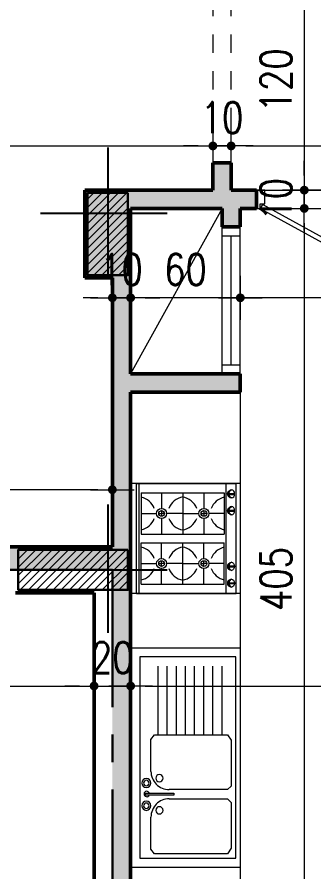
# Model space of a CAD drawing. Header units: millimetres. Extents: x 906 to 2589, y -1235 to -637.
# Drawn here: x 2468.479 to 2470.103, y -1220.09 to -1215.418 of the extents above; entities that cross this region are included whole.
import ezdxf

# ---------------------------------------------------------------- set-up
doc = ezdxf.new("R2010")
doc.units = ezdxf.units.MM
doc.linetypes.add('AXES', pattern=[2, 1.25, -0.25, 0.25, -0.25])
doc.linetypes.add('HIDDEN', pattern=[0.375, 0.25, -0.125])
doc.layers.get('DEFPOINTS').update_dxf_attribs({"color": 255, "lineweight": 13})
for name, color, linetype, lineweight in [('A-signe', 7, 'Continuous', 9), ('AXE LIMITE', 1, 'AXES', 30), ('DIM.', 4, 'Continuous', 25), ('interrompu', 7, 'HIDDEN', 15), ('MENUISERIE', 7, 'Continuous', 13), ('MUR 0.5', 7, 'Continuous', 50), ('POTEAUX ARCH', 7, 'Continuous', 30), ('POTEAUX HACHURE', 7, 'Continuous', 15), ('SANITAIRE', 7, 'Continuous', 15)]:
    doc.layers.add(name, color=color, linetype=linetype, lineweight=lineweight)
doc.layers.add('AXE', color=7, linetype='AXES')
doc.layers.add('teinte 5', color=200, linetype='Continuous')
doc.styles.add('atef', font='romans.shx', dxfattribs={"width": 0.8})
doc.dimstyles.new('COTEXT', dxfattribs={"dimscale": 0, "dimtxt": 0.17, "dimasz": 0.08, "dimexe": 0.015, "dimexo": 0.015, "dimgap": 0.07, "dimtad": 1, "dimdec": 0, "dimlfac": 100, "dimzin": 0, "dimdsep": 46, "dimtxsty": 'atef', "dimblk": 'SIG2', "dimcen": 0.15, "dimse1": 1, "dimse2": 1, "dimclrd": 256, "dimclre": 6, "dimclrt": 2, "dimadec": 0, "dimazin": 0, "dimtfac": 0.5, "dimtdec": 0, "dimtix": 1, "dimtmove": 2, "dimatfit": 1, "dimldrblk": 'SIG2', "dimfxl": 0.18, "dimtolj": 1, "dimtzin": 0, "dimlwd": 18, "dimarcsym": 0})

# ---------------------------------------------------------------- blocks, each defined once
blk = doc.blocks.new('PORTE 0.90')
at = {"layer": 'MENUISERIE'}
for points in [[(-0.7859, 0.3911), (-0.0325, -0.0217), (-0.02, 0), (-0.7742, 0.4132)], [(-0.9, 0), (-0.88, 0), (-0.88, -0.025), (-0.855, -0.025), (-0.855, -0.1), (-0.9, -0.1)], [(0, 0), (-0.02, 0), (-0.02, -0.025), (-0.045, -0.025), (-0.045, -0.1), (0, -0.1)]]:
    blk.add_lwpolyline(points, dxfattribs=at)
blk.add_arc((-0.02, 0), 0.86, 144.3645, 180, dxfattribs=at)
blk = doc.blocks.new('SIG2')
at = {"layer": 'A-signe'}
for p, q in [((0, 1.5), (0, 0.5)), ((-1.5, 0), (-0.5, 0)), ((-0.5, 0), (0.5, 0)), ((0, 0.5), (0, -0.5)), ((0.5, 0), (1.5, 0)), ((0, -0.5), (0, -1.5))]:
    blk.add_line(p, q, dxfattribs=at)
at = {"layer": 'A-signe', "const_width": 0.3}
blk.add_lwpolyline([(-0.15, 0, 1), (0.15, 0, 1)], format="xyb", close=True, dxfattribs=at)
blk = doc.blocks.new('*D89')
at = {"layer": 'DEFPOINTS', "color": 0, "transparency": 16777216}
for p in [(2470.2155, -1215.164), (2470.0505, -1216.364), (2470.3956, -1216.364)]:
    blk.add_point(p, dxfattribs=at)
at = {"layer": 'DIM.', "lineweight": 18, "transparency": 16777216}
blk.add_line((2470.0505, -1215.244), (2470.0505, -1216.284), dxfattribs=at)
at = {"layer": 'DIM.', "lineweight": 18, "transparency": 16777216, "xscale": 0.08, "yscale": 0.08, "zscale": 0.08}
for p, rotation in [((2470.0505, -1215.164), 90), ((2470.0505, -1216.364), 270)]:
    blk.add_blockref('SIG2', p, dxfattribs=dict(at, rotation=rotation))
at = {"layer": 'DIM.', "color": 2, "transparency": 16777216, "insert": (2469.8955, -1215.764), "char_height": 0.17, "attachment_point": 5, "rotation": 90, "style": 'atef'}
blk.add_mtext('\\A1;120', dxfattribs=at)
blk = doc.blocks.new('*D259')
at = {"layer": 'DEFPOINTS', "color": 0, "transparency": 16777216}
for p in [(2471.6004, -1219.0738), (2471.6004, -1219.264), (2469.1004, -1220.0101)]:
    blk.add_point(p, dxfattribs=at)
at = {"layer": 'DIM.', "lineweight": 18, "transparency": 16777216}
blk.add_line((2469.1804, -1219.0738), (2471.5204, -1219.0738), dxfattribs=at)
at = {"layer": 'DIM.', "lineweight": 18, "transparency": 16777216, "xscale": 0.08, "yscale": 0.08, "zscale": 0.08, "rotation": 180}
blk.add_blockref('SIG2', (2469.1004, -1219.0738), dxfattribs=at)
at = {"layer": 'DIM.', "lineweight": 18, "transparency": 16777216, "xscale": 0.08, "yscale": 0.08, "zscale": 0.08}
blk.add_blockref('SIG2', (2471.6004, -1219.0738), dxfattribs=at)
at = {"layer": 'DIM.', "color": 2, "transparency": 16777216, "insert": (2470.3504, -1218.9188), "char_height": 0.17, "attachment_point": 5, "style": 'atef'}
blk.add_mtext('\\A1;250', dxfattribs=at)
blk = doc.blocks.new('*D290')
at = {"layer": 'DEFPOINTS', "color": 0, "transparency": 16777216}
for p in [(2471.3902, -1216.464), (2469.8504, -1220.514), (2470.0505, -1220.514)]:
    blk.add_point(p, dxfattribs=at)
at = {"layer": 'DIM.', "lineweight": 18, "transparency": 16777216}
blk.add_line((2470.0505, -1216.544), (2470.0505, -1220.434), dxfattribs=at)
at = {"layer": 'DIM.', "lineweight": 18, "transparency": 16777216, "xscale": 0.08, "yscale": 0.08, "zscale": 0.08}
for p, rotation in [((2470.0505, -1216.464), 90), ((2470.0505, -1220.514), 270)]:
    blk.add_blockref('SIG2', p, dxfattribs=dict(at, rotation=rotation))
at = {"layer": 'DIM.', "color": 2, "transparency": 16777216, "insert": (2469.8955, -1218.489), "char_height": 0.17, "attachment_point": 5, "rotation": 90, "style": 'atef'}
blk.add_mtext('\\A1;405', dxfattribs=at)
blk = doc.blocks.new('*D106')
at = {"layer": 'DEFPOINTS', "color": 0, "transparency": 16777216}
for p in [(2465.4004, -1218.514), (2468.9004, -1218.514), (2468.9004, -1219.0738)]:
    blk.add_point(p, dxfattribs=at)
at = {"layer": 'DIM.', "lineweight": 18, "transparency": 16777216}
blk.add_line((2465.4804, -1219.0738), (2468.8204, -1219.0738), dxfattribs=at)
at = {"layer": 'DIM.', "lineweight": 18, "transparency": 16777216, "xscale": 0.08, "yscale": 0.08, "zscale": 0.08, "rotation": 180}
blk.add_blockref('SIG2', (2465.4004, -1219.0738), dxfattribs=at)
at = {"layer": 'DIM.', "lineweight": 18, "transparency": 16777216, "xscale": 0.08, "yscale": 0.08, "zscale": 0.08}
blk.add_blockref('SIG2', (2468.9004, -1219.0738), dxfattribs=at)
at = {"layer": 'DIM.', "color": 2, "transparency": 16777216, "insert": (2467.1504, -1218.9188), "char_height": 0.17, "attachment_point": 5, "style": 'atef'}
blk.add_mtext('\\A1;350', dxfattribs=at)
blk = doc.blocks.new('*D107')
at = {"layer": 'DEFPOINTS', "color": 0, "transparency": 16777216}
for p in [(2469.1004, -1219.0738), (2468.9004, -1219.8441), (2469.1004, -1219.8441)]:
    blk.add_point(p, dxfattribs=at)
at = {"layer": 'DIM.', "lineweight": 18, "transparency": 16777216}
for p, q in [((2468.8204, -1219.0738), (2468.7404, -1219.0738)), ((2468.9004, -1219.0738), (2469.1004, -1219.0738)), ((2469.1804, -1219.0738), (2469.2604, -1219.0738))]:
    blk.add_line(p, q, dxfattribs=at)
at = {"layer": 'DIM.', "lineweight": 18, "transparency": 16777216, "xscale": 0.08, "yscale": 0.08, "zscale": 0.08}
blk.add_blockref('SIG2', (2468.9004, -1219.0738), dxfattribs=at)
at = {"layer": 'DIM.', "lineweight": 18, "transparency": 16777216, "xscale": 0.08, "yscale": 0.08, "zscale": 0.08, "rotation": 180}
blk.add_blockref('SIG2', (2469.1004, -1219.0738), dxfattribs=at)
at = {"layer": 'DIM.', "color": 2, "transparency": 16777216, "insert": (2469.0004, -1218.9188), "char_height": 0.17, "attachment_point": 5, "style": 'atef'}
blk.add_mtext('\\A1;20', dxfattribs=at)
blk = doc.blocks.new('EVIER 1.20-0.60')
at = {"layer": 'SANITAIRE', "linetype": 'Continuous'}
blk.add_lwpolyline([(0, 0.6), (-1.2, 0.6), (-1.2, 0), (0, 0)], close=True, dxfattribs=at)
for points in [[(-1.15, 0.575), (-0.05, 0.575)], [(-1.15, 0.05), (-1.15, 0.575)], [(-0.05, 0.575), (-0.05, 0.05)], [(-1.095, 0.55), (-1.125, 0.53)], [(-1.125, 0.53), (-1.125, 0.13)], [(-0.845, 0.55), (-1.095, 0.55)], [(-0.825, 0.53), (-0.845, 0.55)], [(-0.825, 0.2111), (-0.825, 0.53)], [(-0.755, 0.55), (-0.775, 0.53)], [(-0.775, 0.53), (-0.775, 0.2111)], [(-0.505, 0.55), (-0.755, 0.55)], [(-0.475, 0.53), (-0.505, 0.55)], [(-0.475, 0.13), (-0.475, 0.53)], [(-0.475, 0.5), (-0.1, 0.5)], [(-0.475, 0.45), (-0.1, 0.45)], [(-0.475, 0.4), (-0.1, 0.4)], [(-0.475, 0.35), (-0.1, 0.35)], [(-0.475, 0.3), (-0.1, 0.3)], [(-0.794, 0.237), (-0.805, 0.237)], [(-0.805, 0.237), (-0.805, 0.082)], [(-0.794, 0.082), (-0.794, 0.237)], [(-0.475, 0.25), (-0.1, 0.25)], [(-0.475, 0.2), (-0.1, 0.2)], [(-0.475, 0.15), (-0.1, 0.15)], [(-1.125, 0.13), (-1.0999, 0.1111)], [(-1.0999, 0.1111), (-0.925, 0.1111)], [(-0.675, 0.1111), (-0.5001, 0.1111)], [(-0.5001, 0.111), (-0.475, 0.13)], [(-0.05, 0.05), (-1.15, 0.05)], [(-0.805, 0.082), (-0.794, 0.082)]]:
    blk.add_lwpolyline(points, dxfattribs=at)
for points in [[(-0.825, 0.2111, -0.414214), (-0.925, 0.1111)], [(-0.675, 0.1111, -0.414214), (-0.775, 0.2111)], [(-0.888, 0.1772, -1), (-0.888, 0.1372, -1), (-0.888, 0.1772)], [(-0.712, 0.1772, -1), (-0.712, 0.1372, -1), (-0.712, 0.1772)], [(-0.863, 0.111, -1), (-0.863, 0.061, -1), (-0.863, 0.111)], [(-0.863, 0.101, -1), (-0.863, 0.071, -1), (-0.863, 0.101)], [(-0.7944, 0.1023, -5.432574), (-0.805, 0.1016)], [(-0.739, 0.111, -1), (-0.739, 0.061, -1), (-0.739, 0.111)], [(-0.739, 0.101, -1), (-0.739, 0.071, -1), (-0.739, 0.101)]]:
    blk.add_lwpolyline(points, format="xyb", dxfattribs=at)
blk = doc.blocks.new('KITCHEN  AID 30')
for p, q in [((-150, 0), (150, 0)), ((-150, 0), (-150, -272.5)), ((150, 0), (150, -272.5)), ((-150, -7.5), (150, -7.5)), ((-125, -12.5), (-125, -240)), ((-125, -12.5), (-12, -12.5)), ((-68.5, -12.5), (-68.5, -54.5)), ((-12, -12.5), (-12, -240)), ((12, -12.5), (12, -240)), ((125, -12.5), (12, -12.5)), ((68.5, -12.5), (68.5, -54.5)), ((125, -12.5), (125, -240)), ((-125, -68.3), (-82.2, -68.3)), ((-76.3, -68.3), (-60.7, -68.3)), ((-68.5, -60.4), (-68.5, -68.3)), ((-68.5, -76.1), (-68.5, -68.3)), ((-54.8, -68.3), (-12, -68.3)), ((54.8, -68.3), (12, -68.3)), ((76.3, -68.3), (60.7, -68.3)), ((68.5, -60.4), (68.5, -68.3)), ((68.5, -76.1), (68.5, -68.3)), ((125, -68.3), (82.2, -68.3)), ((-68.5, -126.5), (-68.5, -82)), ((68.5, -126.5), (68.5, -82)), ((-125, -126.2), (-12, -126.2)), ((-68.5, -126), (-68.5, -170.5)), ((125, -126.2), (12, -126.2)), ((68.5, -126), (68.5, -170.5)), ((-125, -184.2), (-82.2, -184.2)), ((-76.3, -184.2), (-60.7, -184.2)), ((-68.5, -176.4), (-68.5, -184.2)), ((-68.5, -192.1), (-68.5, -184.2)), ((-54.8, -184.2), (-12, -184.2)), ((54.8, -184.2), (12, -184.2)), ((76.3, -184.2), (60.7, -184.2)), ((68.5, -176.4), (68.5, -184.2)), ((68.5, -192.1), (68.5, -184.2)), ((125, -184.2), (82.2, -184.2)), ((-68.5, -240), (-68.5, -198)), ((68.5, -240), (68.5, -198)), ((-150, -245), (150, -245)), ((-125, -240), (-12, -240)), ((-123.2, -252.5), (-123.2, -268.1)), ((-120.7, -255.2), (-123.2, -255.2)), ((-120.7, -252.5), (-120.7, -268.1)), ((-77.2, -252.5), (-77.2, -268.1)), ((-74.7, -255.2), (-77.2, -255.2)), ((-74.7, -252.5), (-74.7, -268.1)), ((125, -240), (12, -240)), ((74.7, -252.7), (74.7, -268.2)), ((74.7, -255.4), (77.2, -255.4)), ((77.2, -252.7), (77.2, -268.2)), ((120.7, -252.7), (120.7, -268.2)), ((120.7, -255.4), (123.2, -255.4)), ((123.2, -252.7), (123.2, -268.2)), ((-150, -272.5), (150, -272.5))]:
    blk.add_line(p, q)
for centre, radius in [((-68.5, -68.3), 13.7), ((-68.5, -68.3), 7.82), ((68.5, -68.3), 13.7), ((68.5, -68.3), 7.82), ((-68.5, -184.2), 13.7), ((-68.5, -184.2), 7.82), ((68.5, -184.2), 13.7), ((68.5, -184.2), 7.82)]:
    blk.add_circle(centre, radius)
for centre, start, end in [((-63.7, -1.3), 192.7674, 248.8188), ((-73.3, -1.3), 291.1812, 347.2326), ((73.3, -1.3), 192.7674, 248.8188), ((63.7, -1.3), 291.1812, 347.2326), ((-63.7, -135.2), 111.1812, 170.1161), ((-73.3, -135.2), 9.8839, 68.8188), ((73.3, -135.2), 111.1812, 170.1161), ((63.7, -135.2), 9.8839, 68.8188), ((-63.7, -117.3), 189.8839, 248.8188), ((-73.3, -117.3), 291.1812, 350.1161), ((73.3, -117.3), 189.8839, 248.8188), ((63.7, -117.3), 291.1812, 350.1161), ((-63.7, -251.2), 111.1812, 167.2326), ((-73.3, -251.2), 12.7674, 68.8188), ((73.3, -251.2), 111.1812, 167.2326), ((63.7, -251.2), 12.7674, 68.8188)]:
    blk.add_arc(centre, 50.7, start, end)
for centre in [(-122, -259.4), (-76, -259.4)]:
    blk.add_ellipse(centre, major_axis=(-11.1, 0), ratio=0.7838)
for centre, major_axis, ratio, start_param, end_param in [((-122, -261.2), (-11.1, 0), 0.7838, 3.244352, 6.180426), ((-122, -254.5), (-8.35, 0), 0.700025, 3.302477, 6.122301), ((-76, -261.2), (-11.1, 0), 0.7838, 3.244352, 6.180426), ((-76, -254.5), (-8.35, 0), 0.700025, 3.302477, 6.122301)]:
    blk.add_ellipse(centre, major_axis=major_axis, ratio=ratio, start_param=start_param, end_param=end_param)
at = {"extrusion": (0, 0, -1)}
for centre in [(76, -259.6), (122, -259.6)]:
    blk.add_ellipse(centre, major_axis=(11.1, 0), ratio=0.7838, dxfattribs=at)
for centre, major_axis, ratio, start_param, end_param in [((76, -261.4), (11.1, 0), 0.7838, 3.244352, 6.180426), ((76, -254.7), (8.35, 0), 0.700025, 3.302477, 6.122301), ((122, -261.4), (11.1, 0), 0.7838, 3.244352, 6.180426), ((122, -254.7), (8.35, 0), 0.700025, 3.302477, 6.122301)]:
    blk.add_ellipse(centre, major_axis=major_axis, ratio=ratio, start_param=start_param, end_param=end_param, dxfattribs=at)
blk = doc.blocks.new('*D335')
at = {"layer": 'DEFPOINTS', "color": 0, "transparency": 16777216}
for p in [(2464.85, -1218.0012), (2464.85, -1218.314), (2469.0004, -1218.314)]:
    blk.add_point(p, dxfattribs=at)
at = {"layer": 'DIM.', "lineweight": 18, "transparency": 16777216}
blk.add_line((2468.9204, -1218.0012), (2464.93, -1218.0012), dxfattribs=at)
at = {"layer": 'DIM.', "lineweight": 18, "transparency": 16777216, "xscale": 0.08, "yscale": 0.08, "zscale": 0.08, "rotation": 180}
blk.add_blockref('SIG2', (2464.85, -1218.0012), dxfattribs=at)
at = {"layer": 'DIM.', "lineweight": 18, "transparency": 16777216, "xscale": 0.08, "yscale": 0.08, "zscale": 0.08}
blk.add_blockref('SIG2', (2469.0004, -1218.0012), dxfattribs=at)
at = {"layer": 'DIM.', "color": 2, "transparency": 16777216, "insert": (2466.9252, -1217.8462), "char_height": 0.17, "attachment_point": 5, "style": 'atef'}
blk.add_mtext('\\A1;415', dxfattribs=at)
blk = doc.blocks.new('*D338')
at = {"layer": 'DEFPOINTS', "color": 0, "transparency": 16777216}
for p in [(2469.5504, -1216.1226), (2469.5504, -1216.364), (2464.0004, -1216.513)]:
    blk.add_point(p, dxfattribs=at)
at = {"layer": 'DIM.', "lineweight": 18, "transparency": 16777216}
blk.add_line((2464.0804, -1216.1226), (2469.4704, -1216.1226), dxfattribs=at)
at = {"layer": 'DIM.', "lineweight": 18, "transparency": 16777216, "xscale": 0.08, "yscale": 0.08, "zscale": 0.08, "rotation": 180}
blk.add_blockref('SIG2', (2464.0004, -1216.1226), dxfattribs=at)
at = {"layer": 'DIM.', "lineweight": 18, "transparency": 16777216, "xscale": 0.08, "yscale": 0.08, "zscale": 0.08}
blk.add_blockref('SIG2', (2469.5504, -1216.1226), dxfattribs=at)
at = {"layer": 'DIM.', "color": 2, "transparency": 16777216, "insert": (2466.7754, -1215.9676), "char_height": 0.17, "attachment_point": 5, "style": 'atef'}
blk.add_mtext('\\A1;555', dxfattribs=at)
blk = doc.blocks.new('*D339')
at = {"layer": 'DEFPOINTS', "color": 0, "transparency": 16777216}
for p in [(2469.6504, -1216.1226), (2469.5504, -1216.364), (2469.6504, -1216.364)]:
    blk.add_point(p, dxfattribs=at)
at = {"layer": 'DIM.', "lineweight": 18, "transparency": 16777216}
for p, q in [((2469.4704, -1216.1226), (2469.3904, -1216.1226)), ((2469.5504, -1216.1226), (2469.6504, -1216.1226)), ((2469.7304, -1216.1226), (2469.8104, -1216.1226))]:
    blk.add_line(p, q, dxfattribs=at)
at = {"layer": 'DIM.', "lineweight": 18, "transparency": 16777216, "xscale": 0.08, "yscale": 0.08, "zscale": 0.08}
blk.add_blockref('SIG2', (2469.5504, -1216.1226), dxfattribs=at)
at = {"layer": 'DIM.', "lineweight": 18, "transparency": 16777216, "xscale": 0.08, "yscale": 0.08, "zscale": 0.08, "rotation": 180}
blk.add_blockref('SIG2', (2469.6504, -1216.1226), dxfattribs=at)
at = {"layer": 'DIM.', "color": 2, "transparency": 16777216, "insert": (2469.6004, -1215.9676), "char_height": 0.17, "attachment_point": 5, "style": 'atef'}
blk.add_mtext('\\A1;10', dxfattribs=at)
blk = doc.blocks.new('*D340')
at = {"layer": 'DEFPOINTS', "color": 0, "transparency": 16777216}
for p in [(2473.8504, -1216.1226), (2469.6504, -1216.364), (2473.8504, -1216.364)]:
    blk.add_point(p, dxfattribs=at)
at = {"layer": 'DIM.', "lineweight": 18, "transparency": 16777216}
blk.add_line((2469.7304, -1216.1226), (2473.7704, -1216.1226), dxfattribs=at)
at = {"layer": 'DIM.', "lineweight": 18, "transparency": 16777216, "xscale": 0.08, "yscale": 0.08, "zscale": 0.08, "rotation": 180}
blk.add_blockref('SIG2', (2469.6504, -1216.1226), dxfattribs=at)
at = {"layer": 'DIM.', "lineweight": 18, "transparency": 16777216, "xscale": 0.08, "yscale": 0.08, "zscale": 0.08}
blk.add_blockref('SIG2', (2473.8504, -1216.1226), dxfattribs=at)
at = {"layer": 'DIM.', "color": 2, "transparency": 16777216, "insert": (2471.7504, -1215.9676), "char_height": 0.17, "attachment_point": 5, "style": 'atef'}
blk.add_mtext('\\A1;420', dxfattribs=at)
blk = doc.blocks.new('*D363')
at = {"layer": 'DEFPOINTS', "color": 0, "transparency": 16777216}
for p in [(2470.0505, -1216.364), (2470.8904, -1216.364), (2470.8904, -1216.464)]:
    blk.add_point(p, dxfattribs=at)
at = {"layer": 'DIM.', "lineweight": 18, "transparency": 16777216}
for p, q in [((2470.0505, -1216.284), (2470.0505, -1216.204)), ((2470.0505, -1216.464), (2470.0505, -1216.364)), ((2470.0505, -1216.544), (2470.0505, -1216.624))]:
    blk.add_line(p, q, dxfattribs=at)
at = {"layer": 'DIM.', "lineweight": 18, "transparency": 16777216, "xscale": 0.08, "yscale": 0.08, "zscale": 0.08}
for p, rotation in [((2470.0505, -1216.364), 270), ((2470.0505, -1216.464), 90)]:
    blk.add_blockref('SIG2', p, dxfattribs=dict(at, rotation=rotation))
at = {"layer": 'DIM.', "color": 2, "transparency": 16777216, "insert": (2469.8955, -1216.414), "char_height": 0.17, "attachment_point": 5, "rotation": 90, "style": 'atef'}
blk.add_mtext('\\A1;10', dxfattribs=at)
blk = doc.blocks.new('*D393')
at = {"layer": 'DEFPOINTS', "color": 0, "transparency": 16777216}
for p in [(2469.7005, -1216.464), (2471.6004, -1216.464), (2469.7005, -1216.9524)]:
    blk.add_point(p, dxfattribs=at)
at = {"layer": 'DIM.', "lineweight": 18, "transparency": 16777216}
blk.add_line((2471.5204, -1216.9524), (2469.7805, -1216.9524), dxfattribs=at)
at = {"layer": 'DIM.', "lineweight": 18, "transparency": 16777216, "xscale": 0.08, "yscale": 0.08, "zscale": 0.08, "rotation": 180}
blk.add_blockref('SIG2', (2469.7005, -1216.9524), dxfattribs=at)
at = {"layer": 'DIM.', "lineweight": 18, "transparency": 16777216, "xscale": 0.08, "yscale": 0.08, "zscale": 0.08}
blk.add_blockref('SIG2', (2471.6004, -1216.9524), dxfattribs=at)
at = {"layer": 'DIM.', "color": 2, "transparency": 16777216, "insert": (2470.6505, -1216.7974), "char_height": 0.17, "attachment_point": 5, "style": 'atef'}
blk.add_mtext('\\A1;190', dxfattribs=at)
blk = doc.blocks.new('*D394')
at = {"layer": 'DEFPOINTS', "color": 0, "transparency": 16777216}
for p in [(2469.1005, -1216.464), (2469.7005, -1216.464), (2469.1005, -1216.9524)]:
    blk.add_point(p, dxfattribs=at)
at = {"layer": 'DIM.', "lineweight": 18, "transparency": 16777216}
blk.add_line((2469.6205, -1216.9524), (2469.1805, -1216.9524), dxfattribs=at)
at = {"layer": 'DIM.', "lineweight": 18, "transparency": 16777216, "xscale": 0.08, "yscale": 0.08, "zscale": 0.08, "rotation": 180}
blk.add_blockref('SIG2', (2469.1005, -1216.9524), dxfattribs=at)
at = {"layer": 'DIM.', "lineweight": 18, "transparency": 16777216, "xscale": 0.08, "yscale": 0.08, "zscale": 0.08}
blk.add_blockref('SIG2', (2469.7005, -1216.9524), dxfattribs=at)
at = {"layer": 'DIM.', "color": 2, "transparency": 16777216, "insert": (2469.4005, -1216.7974), "char_height": 0.17, "attachment_point": 5, "style": 'atef'}
blk.add_mtext('\\A1;60', dxfattribs=at)
blk = doc.blocks.new('*D395')
at = {"layer": 'DEFPOINTS', "color": 0, "transparency": 16777216}
for p in [(2469.1005, -1216.464), (2469.0004, -1216.844), (2469.0004, -1216.9524)]:
    blk.add_point(p, dxfattribs=at)
at = {"layer": 'DIM.', "lineweight": 18, "transparency": 16777216}
for p, q in [((2468.9204, -1216.9524), (2468.8404, -1216.9524)), ((2469.1005, -1216.9524), (2469.0004, -1216.9524)), ((2469.1805, -1216.9524), (2469.2605, -1216.9524))]:
    blk.add_line(p, q, dxfattribs=at)
at = {"layer": 'DIM.', "lineweight": 18, "transparency": 16777216, "xscale": 0.08, "yscale": 0.08, "zscale": 0.08}
blk.add_blockref('SIG2', (2469.0004, -1216.9524), dxfattribs=at)
at = {"layer": 'DIM.', "lineweight": 18, "transparency": 16777216, "xscale": 0.08, "yscale": 0.08, "zscale": 0.08, "rotation": 180}
blk.add_blockref('SIG2', (2469.1005, -1216.9524), dxfattribs=at)
at = {"layer": 'DIM.', "color": 2, "transparency": 16777216, "insert": (2469.0505, -1216.7974), "char_height": 0.17, "attachment_point": 5, "style": 'atef'}
blk.add_mtext('\\A1;10', dxfattribs=at)

msp = doc.modelspace()

# ---------------------------------------------------------------- hatches: boundary and pattern name
at = {"layer": 'POTEAUX HACHURE'}
h = msp.add_hatch(dxfattribs=at)
h.set_pattern_fill('ANSI31', color=256, scale=0.01)
h.set_pattern_definition([(45, (1367.142602, -322.49866), (-0.0224506403, 0.0224506403), [])])
h.paths.add_polyline_path([(2469.0854, -1216.379), (2468.8652, -1216.379), (2468.8652, -1216.829), (2469.0854, -1216.829)])
h = msp.add_hatch(dxfattribs=at)
h.set_pattern_fill('ANSI31', color=256, scale=0.01)
h.set_pattern_definition([(45, (1367.142598, -320.44864), (-0.0224506403, 0.0224506403), [])])
h.paths.add_polyline_path([(2469.0854, -1218.329), (2468.4852, -1218.329), (2468.4852, -1218.5489), (2469.0854, -1218.5489)])
at = {"layer": 'teinte 5'}
h = msp.add_hatch(color=256, dxfattribs=at)
h.dxf.hatch_style = 1
h.paths.add_polyline_path([(2469.1005, -1216.464), (2469.6005, -1216.464), (2469.6005, -1216.564), (2469.7005, -1216.564), (2469.7005, -1216.464), (2469.7899, -1216.464), (2469.7899, -1216.364), (2469.6504, -1216.364), (2469.6504, -1216.214), (2469.5504, -1216.214), (2469.5504, -1216.364), (2468.8504, -1216.364), (2468.8504, -1216.844), (2469.0004, -1216.844), (2469.0004, -1218.314), (2464.85, -1218.314), (2464.7899, -1218.2539), (2464.7192, -1218.3246), (2464.8336, -1218.4391), (2468.9755, -1218.4391), (2469.0005, -1218.4391), (2469.0005, -1220.514), (2469.0005, -1220.614), (2471.8504, -1220.614), (2471.8504, -1220.514), (2470.8504, -1220.514), (2470.8504, -1220.414), (2470.6004, -1220.414), (2470.6004, -1220.514), (2469.1004, -1220.514), (2469.1004, -1217.4679), (2469.7005, -1217.4679), (2469.7005, -1217.3679), (2469.1005, -1217.3679)])

# ---------------------------------------------------------------- linework, layer by layer
at = {"layer": 'AXE'}
for p, q in [((2468.9755, -1216.1309), (2468.9755, -1216.8339)), ((2468.6077, -1216.489), (2469.3009, -1216.489)), ((2468.9755, -1218.081), (2468.9755, -1218.784)), ((2468.6077, -1218.4391), (2469.3009, -1218.4391))]:
    msp.add_line(p, q, dxfattribs=at)
at = {"layer": 'AXE LIMITE', "ltscale": 0.6}
msp.add_lwpolyline([(2463.9004, -1217.3061), (2463.8005, -1217.4059), (2464.8336, -1218.4391), (2468.9755, -1218.4391), (2469.0005, -1218.4391), (2469.0005, -1220.514), (2469.0005, -1220.614), (2475.7504, -1220.614), (2475.8504, -1220.614), (2475.8504, -1216.614), (2475.7504, -1216.6143)], dxfattribs=at)
at = {"layer": 'interrompu', "ltscale": 0.2}
for p, q in [((2469.5504, -1215.314), (2469.5504, -1216.214)), ((2469.6504, -1216.214), (2469.6504, -1215.314))]:
    msp.add_line(p, q, dxfattribs=at)
at = {"layer": 'MENUISERIE'}
for p, q in [((2469.7899, -1216.364), (2470.6899, -1216.364)), ((2469.6005, -1216.464), (2469.1005, -1217.3679)), ((2469.6005, -1217.3679), (2469.6005, -1216.564)), ((2469.7005, -1217.3679), (2469.7005, -1216.564)), ((2469.6005, -1216.614), (2469.7005, -1216.614)), ((2469.6505, -1217.3179), (2469.6505, -1216.614)), ((2469.6005, -1217.3179), (2469.7005, -1217.3179))]:
    msp.add_line(p, q, dxfattribs=at)
at = {"layer": 'MUR 0.5'}
for p, q in [((2469.5504, -1216.214), (2469.5504, -1216.364)), ((2469.6504, -1216.214), (2469.5504, -1216.214)), ((2469.6504, -1216.214), (2469.6504, -1216.364)), ((2469.5504, -1216.364), (2468.8504, -1216.364)), ((2468.8504, -1216.364), (2468.8504, -1216.844)), ((2469.7899, -1216.364), (2469.6504, -1216.364)), ((2469.7899, -1216.464), (2469.7899, -1216.364)), ((2469.6005, -1216.464), (2469.1005, -1216.464)), ((2469.1005, -1217.3679), (2469.1005, -1216.464)), ((2469.6005, -1216.564), (2469.6005, -1216.464)), ((2469.7899, -1216.464), (2469.7005, -1216.464)), ((2469.7005, -1216.564), (2469.7005, -1216.464)), ((2469.7005, -1216.564), (2469.6005, -1216.564)), ((2469.0004, -1216.844), (2468.8504, -1216.844)), ((2469.0004, -1216.844), (2469.0004, -1218.314)), ((2469.1005, -1217.3679), (2469.7005, -1217.3679)), ((2469.7005, -1217.4679), (2469.7005, -1217.3679)), ((2469.1004, -1217.4679), (2469.1004, -1220.514)), ((2469.1004, -1217.4679), (2469.7005, -1217.4679)), ((2469.0004, -1218.314), (2464.85, -1218.314)), ((2468.9004, -1218.564), (2468.4704, -1218.564)), ((2468.9004, -1218.564), (2468.9004, -1222.614))]:
    msp.add_line(p, q, dxfattribs=at)
at = {"layer": 'POTEAUX ARCH'}
for points in [[(2469.0854, -1216.379), (2468.8652, -1216.379), (2468.8652, -1216.829), (2469.0854, -1216.829)], [(2469.0854, -1218.329), (2468.4852, -1218.329), (2468.4852, -1218.5489), (2469.0854, -1218.5489)]]:
    msp.add_lwpolyline(points, close=True, dxfattribs=at)
at = {"layer": 'SANITAIRE'}
for p, q in [((2469.7005, -1217.4679), (2469.7005, -1220.514)), ((2469.7005, -1217.9679), (2469.1004, -1217.9679)), ((2469.7005, -1218.5679), (2469.1004, -1218.5679))]:
    msp.add_line(p, q, dxfattribs=at)

# ---------------------------------------------------------------- block references
at = {"layer": 'MENUISERIE', "rotation": 180}
msp.add_blockref('PORTE 0.90', (2469.7899, -1216.464), dxfattribs=at)
at = {"layer": 'SANITAIRE', "xscale": 0.002, "yscale": 0.002, "zscale": 0.002, "rotation": 89.99999999999999}
msp.add_blockref('KITCHEN  AID 30', (2469.1329, -1218.2679), dxfattribs=at)
at = {"layer": 'SANITAIRE', "xscale": -1, "rotation": 270}
msp.add_blockref('EVIER 1.20-0.60', (2469.1005, -1218.8652), dxfattribs=at)

# ---------------------------------------------------------------- dimensions: what is measured, and where the dimension line sits
at = {"layer": 'DIM.'}
for base, p1, p2, picture, middle in [((2470.0505, -1216.364), (2470.2155, -1215.164), (2470.3956, -1216.364), '*D89', (2469.8955, -1215.764)), ((2470.0505, -1216.364), (2470.8904, -1216.464), (2470.8904, -1216.364), '*D363', (2469.8955, -1216.414)), ((2470.0505, -1220.514), (2471.3902, -1216.464), (2469.8504, -1220.514), '*D290', (2469.8955, -1218.489))]:
    dim = msp.add_linear_dim(base=base, p1=p1, p2=p2, angle=90, dimstyle='COTEXT', override={"dimscale": 1}, dxfattribs=at)
    dim.commit()
    dim.dimension.update_dxf_attribs({"geometry": picture, "text_midpoint": middle})
for base, p1, p2, picture, middle in [((2469.5504, -1216.1226), (2464.0004, -1216.513), (2469.5504, -1216.364), '*D338', (2466.7754, -1215.9676)), ((2469.6504, -1216.1226), (2469.5504, -1216.364), (2469.6504, -1216.364), '*D339', (2469.6004, -1215.9676)), ((2473.8504, -1216.1226), (2469.6504, -1216.364), (2473.8504, -1216.364), '*D340', (2471.7504, -1215.9676)), ((2469.0004, -1216.9524), (2469.1005, -1216.464), (2469.0004, -1216.844), '*D395', (2469.0505, -1216.7974)), ((2469.1005, -1216.9524), (2469.7005, -1216.464), (2469.1005, -1216.464), '*D394', (2469.4005, -1216.7974)), ((2469.7005, -1216.9524), (2471.6004, -1216.464), (2469.7005, -1216.464), '*D393', (2470.6505, -1216.7974)), ((2464.85, -1218.0012), (2469.0004, -1218.314), (2464.85, -1218.314), '*D335', (2466.9252, -1217.8462)), ((2468.9004, -1219.0738), (2465.4004, -1218.514), (2468.9004, -1218.514), '*D106', (2467.1504, -1218.9188)), ((2469.1004, -1219.0738), (2468.9004, -1219.8441), (2469.1004, -1219.8441), '*D107', (2469.0004, -1218.9188)), ((2471.6004, -1219.0738), (2469.1004, -1220.0101), (2471.6004, -1219.264), '*D259', (2470.3504, -1218.9188))]:
    dim = msp.add_linear_dim(base=base, p1=p1, p2=p2, dimstyle='COTEXT', override={"dimscale": 1}, dxfattribs=at)
    dim.commit()
    dim.dimension.update_dxf_attribs({"geometry": picture, "text_midpoint": middle})

doc.saveas('drawing.dxf')
